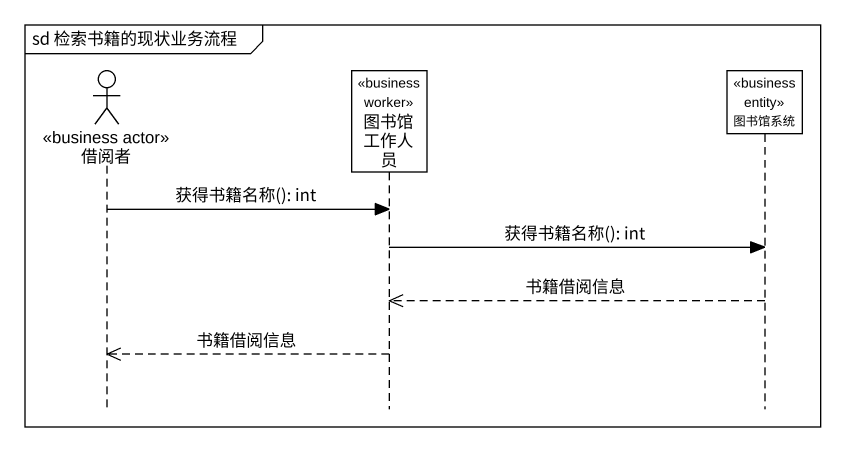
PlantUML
@startuml
mainframe sd 检索书籍的现状业务流程
hide footbox
actor 借阅者 <<business actor>>
participant 图书馆工作人员 <<business worker>>
participant 图书馆系统 <<business entity>>

借阅者 -> 图书馆工作人员 : 获得书籍名称(): int
图书馆工作人员 -> 图书馆系统 : 获得书籍名称(): int
图书馆系统 -->> 图书馆工作人员 : 书籍借阅信息
图书馆工作人员 -->> 借阅者 : 书籍借阅信息
@enduml
